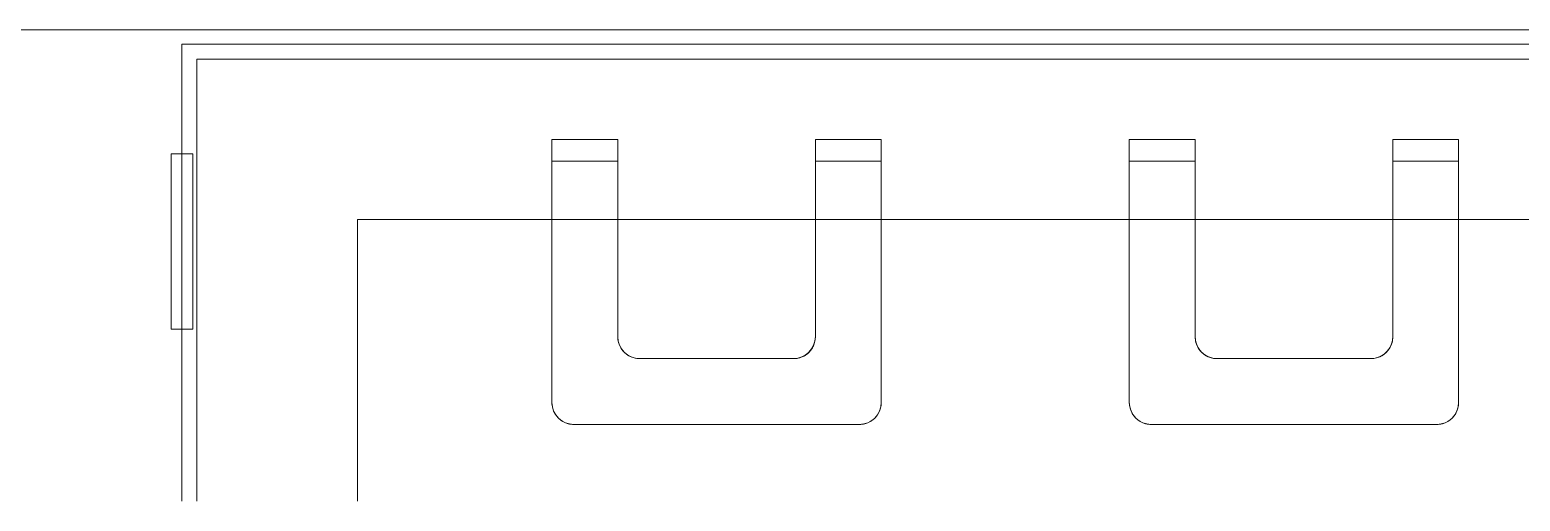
# Model space of a CAD drawing. Header units: millimetres. Extents: x 10569 to 232243, y -25347 to 80743.
# Drawn here: x 217698 to 218377, y 20992 to 21207 of the extents above; entities that cross this region are included whole.
import ezdxf

# ---------------------------------------------------------------- set-up
doc = ezdxf.new("R2010")
doc.units = ezdxf.units.MM
doc.layers.add('A-WALL', color=113, linetype='Continuous', lineweight=20)
doc.layers.add('I-FURN', color=30, linetype='Continuous', lineweight=20)

# ---------------------------------------------------------------- blocks, each defined once
blk = doc.blocks.new('Walls 1 - Walls 1-3032194-PART PLAN of TENDER DRAFT G_F')
at = {"layer": 'A-WALL', "lineweight": 15}
blk.add_line((91214.29, 21207.49), (82724.29, 21207.49), dxfattribs=at)
blk = doc.blocks.new('DLN_ Water Tank Cat Ladder_Low - DLN_ Water Tank Cat Ladder_Low-15029793-PART PLAN of TENDER DRAFT G_F')
at = {"layer": 'I-FURN', "lineweight": 15}
for p, q in [((-375, -306.53), (-375, -256.53)), ((-375, -256.53), (-375, -306.53)), ((-375, -256.53), (375, -256.53)), ((-375, -256.53), (375, -256.53)), ((-375, -306.53), (-375, -256.53)), ((375, -256.53), (-375, -256.53)), ((-375, -256.53), (-375, -306.53)), ((375, -256.53), (-375, -256.53)), ((-368.18, -465.02), (-368.18, -263.34)), ((-368.18, -263.34), (368.18, -263.34)), ((-368.18, -465.02), (-368.18, -263.34)), ((368.18, -263.34), (-368.18, -263.34)), ((-176.5, -300), (-206.5, -300)), ((-206.5, -300), (-206.5, -336.53)), ((-206.5, -300), (-206.5, -310)), ((-176.5, -300), (-206.5, -300)), ((-176.5, -300), (-206.5, -300)), ((-206.5, -300), (-206.5, -336.53)), ((-206.5, -300), (-206.5, -310)), ((-176.5, -300), (-206.5, -300)), ((-176.5, -300), (-206.5, -300)), ((-206.5, -300), (-206.5, -336.53)), ((-206.5, -300), (-206.5, -310)), ((-176.5, -300), (-206.5, -300)), ((-176.5, -300), (-206.5, -300)), ((-206.5, -300), (-206.5, -336.53)), ((-206.5, -300), (-206.5, -310)), ((-176.5, -300), (-206.5, -300)), ((-176.5, -300), (-206.5, -300)), ((-206.5, -300), (-206.5, -336.53)), ((-206.5, -300), (-206.5, -310)), ((-176.5, -300), (-206.5, -300)), ((-176.5, -336.53), (-176.5, -300)), ((-176.5, -310), (-176.5, -300)), ((-176.5, -336.53), (-176.5, -300)), ((-176.5, -310), (-176.5, -300)), ((-176.5, -336.53), (-176.5, -300)), ((-176.5, -310), (-176.5, -300)), ((-176.5, -336.53), (-176.5, -300)), ((-176.5, -310), (-176.5, -300)), ((-176.5, -336.53), (-176.5, -300)), ((-176.5, -310), (-176.5, -300)), ((-56.5, -300), (-86.5, -300)), ((-86.5, -300), (-86.5, -336.53)), ((-86.5, -300), (-86.5, -310)), ((-56.5, -300), (-86.5, -300)), ((-56.5, -300), (-86.5, -300)), ((-86.5, -300), (-86.5, -336.53)), ((-86.5, -300), (-86.5, -310)), ((-56.5, -300), (-86.5, -300)), ((-56.5, -300), (-86.5, -300)), ((-86.5, -300), (-86.5, -336.53)), ((-86.5, -300), (-86.5, -310)), ((-56.5, -300), (-86.5, -300)), ((-56.5, -300), (-86.5, -300)), ((-86.5, -300), (-86.5, -336.53)), ((-86.5, -300), (-86.5, -310)), ((-56.5, -300), (-86.5, -300)), ((-56.5, -300), (-86.5, -300)), ((-86.5, -300), (-86.5, -336.53)), ((-86.5, -300), (-86.5, -310)), ((-56.5, -300), (-86.5, -300)), ((-56.5, -336.53), (-56.5, -300)), ((-56.5, -310), (-56.5, -300)), ((-56.5, -336.53), (-56.5, -300)), ((-56.5, -310), (-56.5, -300)), ((-56.5, -336.53), (-56.5, -300)), ((-56.5, -310), (-56.5, -300)), ((-56.5, -336.53), (-56.5, -300)), ((-56.5, -310), (-56.5, -300)), ((-56.5, -336.53), (-56.5, -300)), ((-56.5, -310), (-56.5, -300)), ((86.5, -300), (56.5, -300)), ((56.5, -300), (56.5, -336.53)), ((56.5, -300), (56.5, -310)), ((86.5, -300), (56.5, -300)), ((86.5, -300), (56.5, -300)), ((56.5, -300), (56.5, -336.53)), ((56.5, -300), (56.5, -310)), ((86.5, -300), (56.5, -300)), ((86.5, -300), (56.5, -300)), ((56.5, -300), (56.5, -336.53)), ((56.5, -300), (56.5, -310)), ((86.5, -300), (56.5, -300)), ((86.5, -300), (56.5, -300)), ((56.5, -300), (56.5, -336.53)), ((56.5, -300), (56.5, -310)), ((86.5, -300), (56.5, -300)), ((86.5, -300), (56.5, -300)), ((56.5, -300), (56.5, -336.53)), ((56.5, -300), (56.5, -310)), ((86.5, -300), (56.5, -300)), ((86.5, -336.53), (86.5, -300)), ((86.5, -310), (86.5, -300)), ((86.5, -336.53), (86.5, -300)), ((86.5, -310), (86.5, -300)), ((86.5, -336.53), (86.5, -300)), ((86.5, -310), (86.5, -300)), ((86.5, -336.53), (86.5, -300)), ((86.5, -310), (86.5, -300)), ((86.5, -336.53), (86.5, -300)), ((86.5, -310), (86.5, -300)), ((206.5, -300), (176.5, -300)), ((176.5, -300), (176.5, -336.53)), ((176.5, -300), (176.5, -310)), ((206.5, -300), (176.5, -300)), ((206.5, -300), (176.5, -300)), ((176.5, -300), (176.5, -336.53)), ((176.5, -300), (176.5, -310)), ((206.5, -300), (176.5, -300)), ((206.5, -300), (176.5, -300)), ((176.5, -300), (176.5, -336.53)), ((176.5, -300), (176.5, -310)), ((206.5, -300), (176.5, -300)), ((206.5, -300), (176.5, -300)), ((176.5, -300), (176.5, -336.53)), ((176.5, -300), (176.5, -310)), ((206.5, -300), (176.5, -300)), ((206.5, -300), (176.5, -300)), ((176.5, -300), (176.5, -336.53)), ((176.5, -300), (176.5, -310)), ((206.5, -300), (176.5, -300)), ((206.5, -336.53), (206.5, -300)), ((206.5, -310), (206.5, -300)), ((206.5, -336.53), (206.5, -300)), ((206.5, -310), (206.5, -300)), ((206.5, -336.53), (206.5, -300)), ((206.5, -310), (206.5, -300)), ((206.5, -336.53), (206.5, -300)), ((206.5, -310), (206.5, -300)), ((206.5, -336.53), (206.5, -300)), ((206.5, -310), (206.5, -300)), ((-380, -306.53), (-380, -386.53)), ((-375, -306.53), (-380, -306.53)), ((-380, -306.53), (-370, -306.53)), ((-375, -386.53), (-375, -306.53)), ((-375, -306.53), (-375, -386.53)), ((-375, -386.53), (-375, -306.53)), ((-375, -306.53), (-375, -386.53)), ((-375, -386.53), (-375, -306.53)), ((-375, -306.53), (-375, -386.53)), ((-370, -386.53), (-370, -306.53)), ((-370, -306.53), (-370, -386.53)), ((-206.5, -310), (-206.5, -320)), ((-176.5, -310), (-206.5, -310)), ((-206.5, -310), (-206.5, -320)), ((-176.5, -310), (-206.5, -310)), ((-206.5, -310), (-206.5, -320)), ((-176.5, -310), (-206.5, -310)), ((-206.5, -310), (-206.5, -320)), ((-176.5, -310), (-206.5, -310)), ((-206.5, -310), (-206.5, -310.34)), ((-176.5, -310), (-206.5, -310)), ((-206.5, -310.34), (-206.5, -312.93)), ((-176.5, -320), (-176.5, -310)), ((-176.5, -320), (-176.5, -310)), ((-176.5, -310.34), (-176.5, -310)), ((-176.5, -312.93), (-176.5, -310)), ((-176.5, -310.34), (-176.5, -310)), ((-176.5, -311.34), (-176.5, -310.34)), ((-176.5, -311.34), (-176.5, -310.34)), ((-176.5, -312.93), (-176.5, -311.34)), ((-176.5, -312.93), (-176.5, -311.34)), ((-86.5, -310), (-86.5, -320)), ((-56.5, -310), (-86.5, -310)), ((-86.5, -310), (-86.5, -320)), ((-56.5, -310), (-86.5, -310)), ((-86.5, -310), (-86.5, -315)), ((-56.5, -310), (-86.5, -310)), ((-86.5, -310), (-86.5, -320)), ((-56.5, -310), (-86.5, -310)), ((-86.5, -310), (-86.5, -311.34)), ((-56.5, -310), (-86.5, -310)), ((-86.5, -311.34), (-86.5, -312.93)), ((-56.5, -320), (-56.5, -310)), ((-56.5, -312.93), (-56.5, -310)), ((-56.5, -311.34), (-56.5, -310)), ((-56.5, -312.93), (-56.5, -310)), ((-56.5, -310.34), (-56.5, -310)), ((-56.5, -312.93), (-56.5, -310.34)), ((-56.5, -312.93), (-56.5, -311.34)), ((56.5, -310), (56.5, -320)), ((86.5, -310), (56.5, -310)), ((56.5, -310), (56.5, -310.34)), ((86.5, -310), (56.5, -310)), ((56.5, -310), (56.5, -310.34)), ((86.5, -310), (56.5, -310)), ((56.5, -310), (56.5, -310.34)), ((86.5, -310), (56.5, -310)), ((56.5, -310), (56.5, -320)), ((86.5, -310), (56.5, -310)), ((56.5, -310.34), (56.5, -311.34)), ((56.5, -310.34), (56.5, -312.93)), ((56.5, -310.34), (56.5, -315)), ((56.5, -311.34), (56.5, -312.93)), ((86.5, -320), (86.5, -310)), ((86.5, -311.34), (86.5, -310)), ((86.5, -310.34), (86.5, -310)), ((86.5, -320), (86.5, -310)), ((86.5, -311.34), (86.5, -310)), ((86.5, -311.34), (86.5, -310.34)), ((86.5, -312.93), (86.5, -311.34)), ((86.5, -317.41), (86.5, -311.34)), ((86.5, -312.93), (86.5, -311.34)), ((176.5, -310), (176.5, -320)), ((206.5, -310), (176.5, -310)), ((176.5, -310), (176.5, -310.34)), ((206.5, -310), (176.5, -310)), ((176.5, -310), (176.5, -310.34)), ((206.5, -310), (176.5, -310)), ((176.5, -310), (176.5, -310.34)), ((206.5, -310), (176.5, -310)), ((176.5, -310), (176.5, -320)), ((206.5, -310), (176.5, -310)), ((176.5, -310.34), (176.5, -312.93)), ((176.5, -310.34), (176.5, -311.34)), ((176.5, -310.34), (176.5, -320)), ((176.5, -311.34), (176.5, -315)), ((206.5, -320), (206.5, -310)), ((206.5, -320), (206.5, -310)), ((206.5, -311.34), (206.5, -310)), ((206.5, -320), (206.5, -310)), ((206.5, -317.41), (206.5, -310)), ((206.5, -315), (206.5, -311.34)), ((-206.5, -312.93), (-206.5, -315)), ((-206.5, -315), (-206.5, -317.41)), ((-206.5, -317.41), (-206.5, -320)), ((-176.5, -315), (-176.5, -312.93)), ((-176.5, -315), (-176.5, -312.93)), ((-176.5, -315), (-176.5, -312.93)), ((-176.5, -320), (-176.5, -315)), ((-176.5, -317.41), (-176.5, -315)), ((-176.5, -317.41), (-176.5, -315)), ((-176.5, -320), (-176.5, -317.41)), ((-176.5, -320), (-176.5, -317.41)), ((-86.5, -312.93), (-86.5, -317.41)), ((-86.5, -315), (-86.5, -317.41)), ((-86.5, -317.41), (-86.5, -320)), ((-86.5, -317.41), (-86.5, -320)), ((-56.5, -315), (-56.5, -312.93)), ((-56.5, -315), (-56.5, -312.93)), ((-56.5, -315), (-56.5, -312.93)), ((-56.5, -320), (-56.5, -312.93)), ((-56.5, -320), (-56.5, -315)), ((-56.5, -317.41), (-56.5, -315)), ((-56.5, -320), (-56.5, -315)), ((-56.5, -320), (-56.5, -317.41)), ((56.5, -312.93), (56.5, -317.41)), ((56.5, -312.93), (56.5, -317.41)), ((56.5, -315), (56.5, -320)), ((56.5, -317.41), (56.5, -320)), ((56.5, -317.41), (56.5, -320)), ((86.5, -315), (86.5, -312.93)), ((86.5, -320), (86.5, -312.93)), ((86.5, -317.41), (86.5, -315)), ((86.5, -320), (86.5, -317.41)), ((86.5, -320), (86.5, -317.41)), ((176.5, -312.93), (176.5, -315)), ((176.5, -315), (176.5, -320)), ((176.5, -315), (176.5, -317.41)), ((176.5, -317.41), (176.5, -320)), ((206.5, -320), (206.5, -315)), ((206.5, -320), (206.5, -317.41)), ((-206.5, -336.53), (-206.5, -320)), ((-206.5, -336.53), (-206.5, -320)), ((-206.5, -336.53), (-206.5, -320)), ((-206.5, -336.53), (-206.5, -320)), ((-206.5, -336.53), (-206.5, -320)), ((-176.5, -320), (-176.5, -336.53)), ((-176.5, -320), (-176.5, -336.53)), ((-176.5, -320), (-176.5, -336.53)), ((-176.5, -320), (-176.5, -336.53)), ((-176.5, -320), (-176.5, -336.53)), ((-86.5, -336.53), (-86.5, -320)), ((-86.5, -336.53), (-86.5, -320)), ((-86.5, -336.53), (-86.5, -320)), ((-86.5, -336.53), (-86.5, -320)), ((-86.5, -336.53), (-86.5, -320)), ((-56.5, -320), (-56.5, -336.53)), ((-56.5, -320), (-56.5, -336.53)), ((-56.5, -320), (-56.5, -336.53)), ((-56.5, -320), (-56.5, -336.53)), ((-56.5, -320), (-56.5, -336.53)), ((56.5, -336.53), (56.5, -320)), ((56.5, -336.53), (56.5, -320)), ((56.5, -336.53), (56.5, -320)), ((56.5, -336.53), (56.5, -320)), ((56.5, -336.53), (56.5, -320)), ((86.5, -320), (86.5, -336.53)), ((86.5, -320), (86.5, -336.53)), ((86.5, -320), (86.5, -336.53)), ((86.5, -320), (86.5, -336.53)), ((86.5, -320), (86.5, -336.53)), ((176.5, -336.53), (176.5, -320)), ((176.5, -336.53), (176.5, -320)), ((176.5, -336.53), (176.5, -320)), ((176.5, -336.53), (176.5, -320)), ((176.5, -336.53), (176.5, -320)), ((206.5, -320), (206.5, -336.53)), ((206.5, -320), (206.5, -336.53)), ((206.5, -320), (206.5, -336.53)), ((206.5, -320), (206.5, -336.53)), ((206.5, -320), (206.5, -336.53)), ((-295, -336.53), (-295, -465.02)), ((295, -336.53), (-295, -336.53)), ((-295, -336.53), (-295, -465.02)), ((295, -336.53), (-295, -336.53)), ((-295, -465.02), (-295, -336.53)), ((-295, -336.53), (295, -336.53)), ((-295, -336.53), (-295, -465.02)), ((295, -336.53), (-295, -336.53)), ((-206.5, -336.53), (-206.5, -420)), ((-206.5, -420), (-206.5, -336.53)), ((-206.5, -336.53), (-206.5, -420)), ((-206.5, -420), (-206.5, -336.53)), ((-206.5, -336.53), (-206.5, -420)), ((-206.5, -420), (-206.5, -336.53)), ((-206.5, -336.53), (-206.5, -420)), ((-206.5, -420), (-206.5, -336.53)), ((-206.5, -336.53), (-206.5, -420)), ((-206.5, -420), (-206.5, -336.53)), ((-176.5, -390), (-176.5, -336.53)), ((-176.5, -336.53), (-176.5, -390)), ((-176.5, -390), (-176.5, -336.53)), ((-176.5, -336.53), (-176.5, -390)), ((-176.5, -390), (-176.5, -336.53)), ((-176.5, -336.53), (-176.5, -390)), ((-176.5, -390), (-176.5, -336.53)), ((-176.5, -336.53), (-176.5, -390)), ((-176.5, -390), (-176.5, -336.53)), ((-176.5, -336.53), (-176.5, -390)), ((-86.5, -336.53), (-86.5, -390)), ((-86.5, -390), (-86.5, -336.53)), ((-86.5, -336.53), (-86.5, -390)), ((-86.5, -390), (-86.5, -336.53)), ((-86.5, -336.53), (-86.5, -390)), ((-86.5, -390), (-86.5, -336.53)), ((-86.5, -336.53), (-86.5, -390)), ((-86.5, -390), (-86.5, -336.53)), ((-86.5, -336.53), (-86.5, -390)), ((-86.5, -390), (-86.5, -336.53)), ((-56.5, -420), (-56.5, -336.53)), ((-56.5, -336.53), (-56.5, -420)), ((-56.5, -420), (-56.5, -336.53)), ((-56.5, -336.53), (-56.5, -420)), ((-56.5, -420), (-56.5, -336.53)), ((-56.5, -336.53), (-56.5, -420)), ((-56.5, -420), (-56.5, -336.53)), ((-56.5, -336.53), (-56.5, -420)), ((-56.5, -420), (-56.5, -336.53)), ((-56.5, -336.53), (-56.5, -420)), ((56.5, -336.53), (56.5, -420)), ((56.5, -420), (56.5, -336.53)), ((56.5, -336.53), (56.5, -420)), ((56.5, -420), (56.5, -336.53)), ((56.5, -336.53), (56.5, -420)), ((56.5, -420), (56.5, -336.53)), ((56.5, -336.53), (56.5, -420)), ((56.5, -420), (56.5, -336.53)), ((56.5, -336.53), (56.5, -420)), ((56.5, -420), (56.5, -336.53)), ((86.5, -390), (86.5, -336.53)), ((86.5, -336.53), (86.5, -390)), ((86.5, -390), (86.5, -336.53)), ((86.5, -336.53), (86.5, -390)), ((86.5, -390), (86.5, -336.53)), ((86.5, -336.53), (86.5, -390)), ((86.5, -390), (86.5, -336.53)), ((86.5, -336.53), (86.5, -390)), ((86.5, -390), (86.5, -336.53)), ((86.5, -336.53), (86.5, -390)), ((176.5, -336.53), (176.5, -390)), ((176.5, -390), (176.5, -336.53)), ((176.5, -336.53), (176.5, -390)), ((176.5, -390), (176.5, -336.53)), ((176.5, -336.53), (176.5, -390)), ((176.5, -390), (176.5, -336.53)), ((176.5, -336.53), (176.5, -390)), ((176.5, -390), (176.5, -336.53)), ((176.5, -336.53), (176.5, -390)), ((176.5, -390), (176.5, -336.53)), ((206.5, -420), (206.5, -336.53)), ((206.5, -336.53), (206.5, -420)), ((206.5, -420), (206.5, -336.53)), ((206.5, -336.53), (206.5, -420)), ((206.5, -420), (206.5, -336.53)), ((206.5, -336.53), (206.5, -420)), ((206.5, -420), (206.5, -336.53)), ((206.5, -336.53), (206.5, -420)), ((206.5, -420), (206.5, -336.53)), ((206.5, -336.53), (206.5, -420)), ((-380, -386.53), (-375, -386.53)), ((-370, -386.53), (-380, -386.53)), ((-375, -465.02), (-375, -386.53)), ((-375, -386.53), (-375, -465.02)), ((-375, -465.02), (-375, -386.53)), ((-375, -386.53), (-375, -465.02)), ((-96.5, -400), (-166.5, -400)), ((-166.5, -400), (-166.41, -400)), ((-166.41, -400), (-166.5, -400)), ((-166.5, -400), (-166.41, -400)), ((-166.41, -400), (-166.5, -400)), ((-166.5, -400), (-166.41, -400)), ((-166.41, -400), (-166.5, -400)), ((-166.5, -400), (-166.41, -400)), ((-166.41, -400), (-166.5, -400)), ((-166.5, -400), (-166.41, -400)), ((-166.41, -400), (-96.5, -400)), ((-96.5, -400), (-166.41, -400)), ((-166.41, -400), (-96.5, -400)), ((-96.5, -400), (-166.41, -400)), ((-166.41, -400), (-96.5, -400)), ((-96.5, -400), (-166.41, -400)), ((-166.41, -400), (-96.5, -400)), ((-96.5, -400), (-166.41, -400)), ((-166.41, -400), (-96.5, -400)), ((166.5, -400), (96.5, -400)), ((96.5, -400), (166.5, -400)), ((166.5, -400), (96.5, -400)), ((96.5, -400), (166.5, -400)), ((166.5, -400), (96.5, -400)), ((96.5, -400), (166.5, -400)), ((166.5, -400), (96.5, -400)), ((96.5, -400), (166.5, -400)), ((166.5, -400), (96.5, -400)), ((96.5, -400), (166.5, -400)), ((-196.5, -430), (-66.5, -430)), ((-66.5, -430), (-196.5, -430)), ((-196.5, -430), (-66.5, -430)), ((-66.5, -430), (-196.5, -430)), ((-196.5, -430), (-66.5, -430)), ((-66.5, -430), (-196.5, -430)), ((-196.5, -430), (-66.5, -430)), ((-66.5, -430), (-196.5, -430)), ((-196.5, -430), (-66.5, -430)), ((-66.5, -430), (-196.5, -430)), ((66.5, -430), (196.5, -430)), ((196.5, -430), (66.5, -430)), ((66.5, -430), (196.5, -430)), ((196.5, -430), (66.5, -430)), ((66.5, -430), (196.5, -430)), ((196.5, -430), (66.5, -430)), ((66.5, -430), (196.5, -430)), ((196.5, -430), (66.5, -430)), ((66.5, -430), (196.5, -430)), ((196.5, -430), (66.5, -430))]:
    blk.add_line(p, q, dxfattribs=at)
for centre, start, end in [((-166.5, -390), 180, 270), ((-166.5, -390), 180, 270), ((-166.5, -390), 180, 270), ((-166.5, -390), 180, 270), ((-166.5, -390), 180, 270), ((-166.5, -390), 180, 270), ((-166.5, -390), 180, 270), ((-166.5, -390), 180, 210), ((-166.5, -390), 180, 210), ((-166.5, -390), 180, 210), ((-96.5, -390), 270, 0), ((-96.5, -390), 270, 0), ((-96.5, -390), 270, 0), ((-96.5, -390), 270, 0), ((-96.5, -390), 270, 0), ((-96.5, -390), 270, 345), ((-96.5, -390), 330, 0), ((-96.5, -390), 330, 0), ((-96.5, -390), 330, 0), ((-96.5, -390), 330, 345), ((-96.5, -390), 345, 0), ((-96.5, -390), 345, 0), ((96.5, -390), 180, 270), ((96.5, -390), 180, 270), ((96.5, -390), 180, 195), ((96.5, -390), 180, 270), ((96.5, -390), 180, 270), ((96.5, -390), 180, 210), ((96.5, -390), 180, 255), ((96.5, -390), 180, 195), ((96.5, -390), 180, 270), ((96.5, -390), 180, 255), ((96.5, -390), 195, 210), ((96.5, -390), 195, 270), ((166.5, -390), 270, 0), ((166.5, -390), 270, 0), ((166.5, -390), 270, 0), ((166.5, -390), 270, 0), ((166.5, -390), 270, 0), ((166.5, -390), 285, 0), ((166.5, -390), 330, 0), ((166.5, -390), 330, 0), ((166.5, -390), 330, 0), ((166.5, -390), 330, 345), ((166.5, -390), 345, 0), ((-166.5, -390), 210, 270), ((-166.5, -390), 210, 270), ((-166.5, -390), 210, 255), ((-166.5, -390), 255, 270), ((-96.5, -390), 270, 330), ((-96.5, -390), 270, 330), ((-96.5, -390), 270, 315), ((-96.5, -390), 270, 285), ((-96.5, -390), 285, 330), ((-96.5, -390), 315, 330), ((96.5, -390), 210, 225), ((96.5, -390), 210, 255), ((96.5, -390), 225, 240), ((96.5, -390), 240, 270), ((96.5, -390), 255, 270), ((96.5, -390), 255, 270), ((96.5, -390), 255, 270), ((166.5, -390), 270, 330), ((166.5, -390), 270, 330), ((166.5, -390), 270, 330), ((166.5, -390), 270, 285), ((166.5, -390), 270, 285), ((166.5, -390), 285, 330), ((-196.5, -420), 180, 270), ((-196.5, -420), 180, 195), ((-196.5, -420), 180, 195), ((-196.5, -420), 180, 195), ((-196.5, -420), 180, 195), ((-196.5, -420), 180, 195), ((-196.5, -420), 180, 195), ((-196.5, -420), 180, 195), ((-196.5, -420), 180, 195), ((-196.5, -420), 180, 195), ((-66.5, -420), 270, 360), ((-66.5, -420), 345, 0), ((-66.5, -420), 345, 360), ((-66.5, -420), 345, 0), ((-66.5, -420), 345, 360), ((-66.5, -420), 345, 0), ((-66.5, -420), 345, 360), ((-66.5, -420), 345, 0), ((-66.5, -420), 345, 360), ((-66.5, -420), 345, 0), ((66.5, -420), 180, 270), ((66.5, -420), 180, 195), ((66.5, -420), 180, 195), ((66.5, -420), 180, 195), ((66.5, -420), 180, 195), ((66.5, -420), 180, 195), ((66.5, -420), 180, 195), ((66.5, -420), 180, 195), ((66.5, -420), 180, 195), ((66.5, -420), 180, 195), ((196.5, -420), 270, 360), ((196.5, -420), 345, 0), ((196.5, -420), 345, 360), ((196.5, -420), 345, 0), ((196.5, -420), 345, 360), ((196.5, -420), 345, 0), ((196.5, -420), 345, 360), ((196.5, -420), 345, 0), ((196.5, -420), 345, 360), ((196.5, -420), 345, 0), ((-196.5, -420), 195, 255), ((-196.5, -420), 195, 255), ((-196.5, -420), 195, 255), ((-196.5, -420), 195, 255), ((-196.5, -420), 195, 255), ((-196.5, -420), 195, 255), ((-196.5, -420), 195, 255), ((-196.5, -420), 195, 255), ((-196.5, -420), 195, 255), ((-66.5, -420), 285, 345), ((-66.5, -420), 285, 345), ((-66.5, -420), 285, 345), ((-66.5, -420), 285, 345), ((-66.5, -420), 285, 345), ((-66.5, -420), 285, 345), ((-66.5, -420), 285, 345), ((-66.5, -420), 285, 345), ((-66.5, -420), 285, 345), ((66.5, -420), 195, 255), ((66.5, -420), 195, 255), ((66.5, -420), 195, 255), ((66.5, -420), 195, 255), ((66.5, -420), 195, 255), ((66.5, -420), 195, 255), ((66.5, -420), 195, 255), ((66.5, -420), 195, 255), ((66.5, -420), 195, 255), ((196.5, -420), 285, 345), ((196.5, -420), 285, 345), ((196.5, -420), 285, 345), ((196.5, -420), 285, 345), ((196.5, -420), 285, 345), ((196.5, -420), 285, 345), ((196.5, -420), 285, 345), ((196.5, -420), 285, 345), ((196.5, -420), 285, 345), ((-196.5, -420), 255, 270), ((-196.5, -420), 255, 270), ((-196.5, -420), 255, 270), ((-196.5, -420), 255, 270), ((-196.5, -420), 255, 270), ((-196.5, -420), 255, 270), ((-196.5, -420), 255, 270), ((-196.5, -420), 255, 270), ((-196.5, -420), 255, 270), ((-66.5, -420), 270, 285), ((-66.5, -420), 270, 285), ((-66.5, -420), 270, 285), ((-66.5, -420), 270, 285), ((-66.5, -420), 270, 285), ((-66.5, -420), 270, 285), ((-66.5, -420), 270, 285), ((-66.5, -420), 270, 285), ((-66.5, -420), 270, 285), ((66.5, -420), 255, 270), ((66.5, -420), 255, 270), ((66.5, -420), 255, 270), ((66.5, -420), 255, 270), ((66.5, -420), 255, 270), ((66.5, -420), 255, 270), ((66.5, -420), 255, 270), ((66.5, -420), 255, 270), ((66.5, -420), 255, 270), ((196.5, -420), 270, 285), ((196.5, -420), 270, 285), ((196.5, -420), 270, 285), ((196.5, -420), 270, 285), ((196.5, -420), 270, 285), ((196.5, -420), 270, 285), ((196.5, -420), 270, 285), ((196.5, -420), 270, 285), ((196.5, -420), 270, 285)]:
    blk.add_arc(centre, 10, start, end, dxfattribs=at)

msp = doc.modelspace()

# ---------------------------------------------------------------- block references
at = {"layer": 'A-WALL', "lineweight": 15}
msp.add_blockref('Walls 1 - Walls 1-3032194-PART PLAN of TENDER DRAFT G_F', (134745.73932, 0), dxfattribs=at)
at = {"layer": 'I-FURN', "lineweight": 15}
msp.add_blockref('DLN_ Water Tank Cat Ladder_Low - DLN_ Water Tank Cat Ladder_Low-15029793-PART PLAN of TENDER DRAFT G_F', (218142.53229, 21457.48547), dxfattribs=at)

doc.saveas('drawing.dxf')
